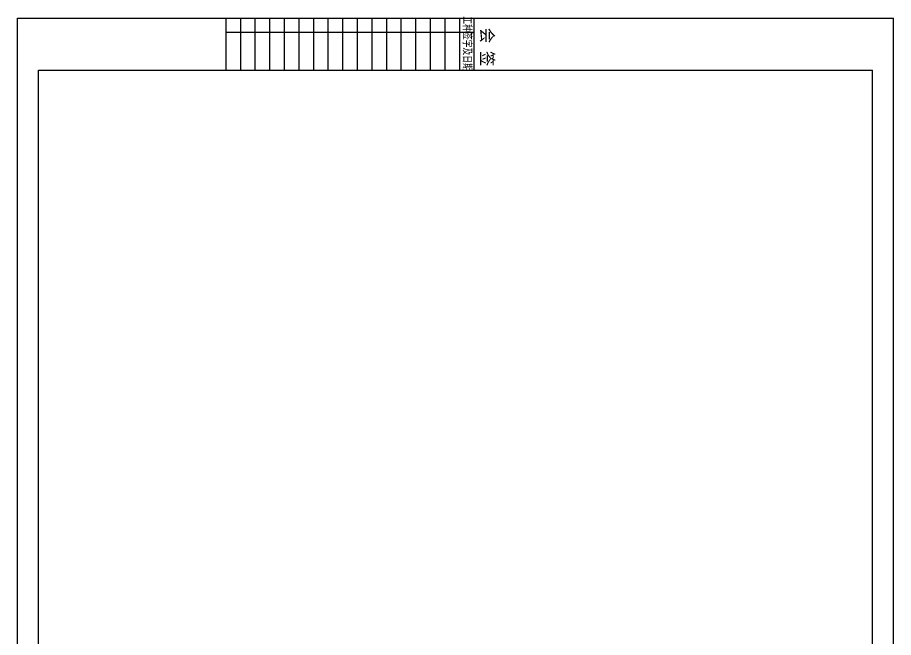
# Model space of a CAD drawing. Header units: inches. Extents: x 6 to 109360, y -14990 to 740552.
# Drawn here: x 6.2 to 426.2, y -10567.5 to -10270.4 of the extents above; entities that cross this region are included whole.
import ezdxf
from ezdxf.enums import TextEntityAlignment as Align

# ---------------------------------------------------------------- set-up
doc = ezdxf.new("R2010")
doc.units = ezdxf.units.IN
doc.header["$MEASUREMENT"] = 0
doc.layers.add('GT_1', color=7, linetype='Continuous')
doc.styles.add('HZ', font='txt_____.ttf', dxfattribs={"width": 0.7, "bigfont": 'HZTXT'})
doc.styles.add('ROMAND', font='romand__.ttf', dxfattribs={"width": 0.7, "bigfont": 'OCHINESE.shx'})

# ---------------------------------------------------------------- blocks, each defined once
blk = doc.blocks.new('会签')
at = {"color": 0}
for p, q in [((3629.69, -1305.73), (3604.69, -1305.73)), ((3611.37, -1424.73), (3611.37, -1305.73)), ((3629.69, -1312.73), (3604.69, -1312.73)), ((3629.69, -1319.73), (3604.69, -1319.73)), ((3629.69, -1326.73), (3604.69, -1326.73)), ((3629.69, -1333.73), (3604.69, -1333.73)), ((3629.69, -1340.73), (3604.69, -1340.73)), ((3629.69, -1347.73), (3604.69, -1347.73)), ((3629.69, -1354.73), (3604.69, -1354.73)), ((3629.69, -1361.73), (3604.69, -1361.73)), ((3629.69, -1368.73), (3604.69, -1368.73)), ((3629.69, -1375.73), (3604.69, -1375.73)), ((3629.69, -1382.73), (3604.69, -1382.73)), ((3629.69, -1389.73), (3604.69, -1389.73)), ((3629.69, -1396.73), (3604.69, -1396.73)), ((3629.69, -1403.73), (3604.69, -1403.73)), ((3629.69, -1410.73), (3604.69, -1410.73)), ((3629.69, -1417.73), (3604.69, -1417.73)), ((3629.69, -1424.73), (3604.69, -1424.73))]:
    blk.add_line(p, q, dxfattribs=at)
for s, height, style, width, p in [('会 签  ', 6, 'HZ', 0.9, (3622.23, -1302.52)), ('工种签字及日期', 3.8, 'ROMAND', 0.7, (3616.9, -1310.89))]:
    blk.add_text(s, height=height, dxfattribs=dict(at, style=style, width=width)).set_placement(p, align=Align.CENTER)

msp = doc.modelspace()

# ---------------------------------------------------------------- linework, layer by layer
at = {"layer": 'GT_1'}
for p, q in [((6.21035, -10864.66011), (6.21035, -10270.66011)), ((6.21035, -10270.66011), (426.21035, -10270.66011)), ((426.21035, -10864.66011), (426.21035, -10270.66011))]:
    msp.add_line(p, q, dxfattribs=at)
at = {"layer": 'GT_1', "color": 1}
for p, q in [((16.21035, -10854.66011), (16.21035, -10295.66011)), ((16.21035, -10295.66011), (416.21035, -10295.66011)), ((416.21035, -10854.66011), (416.21035, -10295.66011))]:
    msp.add_line(p, q, dxfattribs=at)

# ---------------------------------------------------------------- block references
at = {"color": 0, "rotation": 270}
msp.add_blockref('会签', (1530.93971, -6665.97447), dxfattribs=at)

doc.saveas('drawing.dxf')
